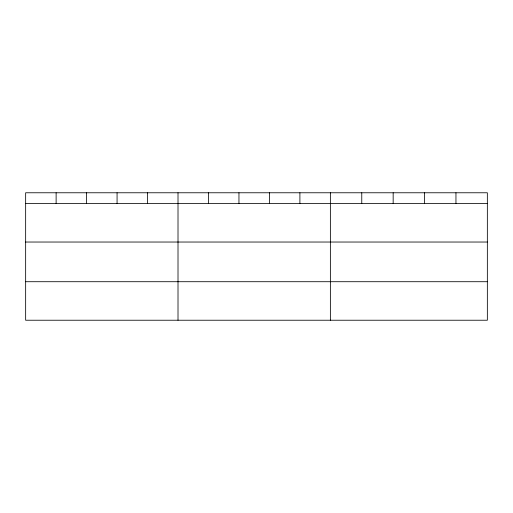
<?xml version="1.0" encoding="UTF-8"?>
<svg xmlns="http://www.w3.org/2000/svg" width="513" height="513" viewBox="0 0 513 513"><rect width="100%" height="100%" fill="white"/><g stroke="black" fill="none" stroke-linecap="round" stroke-linejoin="round"><path stroke-width="0.77" d="M487.35 242.033L487.35 192.773L25.65 192.773L25.65 320.227L487.35 320.227L487.35 242.033L25.65 242.033M25.65 203.526L487.35 203.526M25.65 281.714L487.35 281.714M455.954 192.773L455.954 203.526M424.559 192.773L424.559 203.526M393.163 192.773L393.163 203.526M361.768 192.773L361.768 203.526M330.372 192.773L330.372 320.227M299.9 192.773L299.9 203.526M269.428 192.773L269.428 203.526M238.955 192.773L238.955 203.526M208.483 192.773L208.483 203.526M178.011 192.773L178.011 320.227M147.539 192.773L147.539 203.526M117.067 192.773L117.067 203.526M86.594 192.773L86.594 203.526M56.122 192.773L56.122 203.526"/></g></svg>
